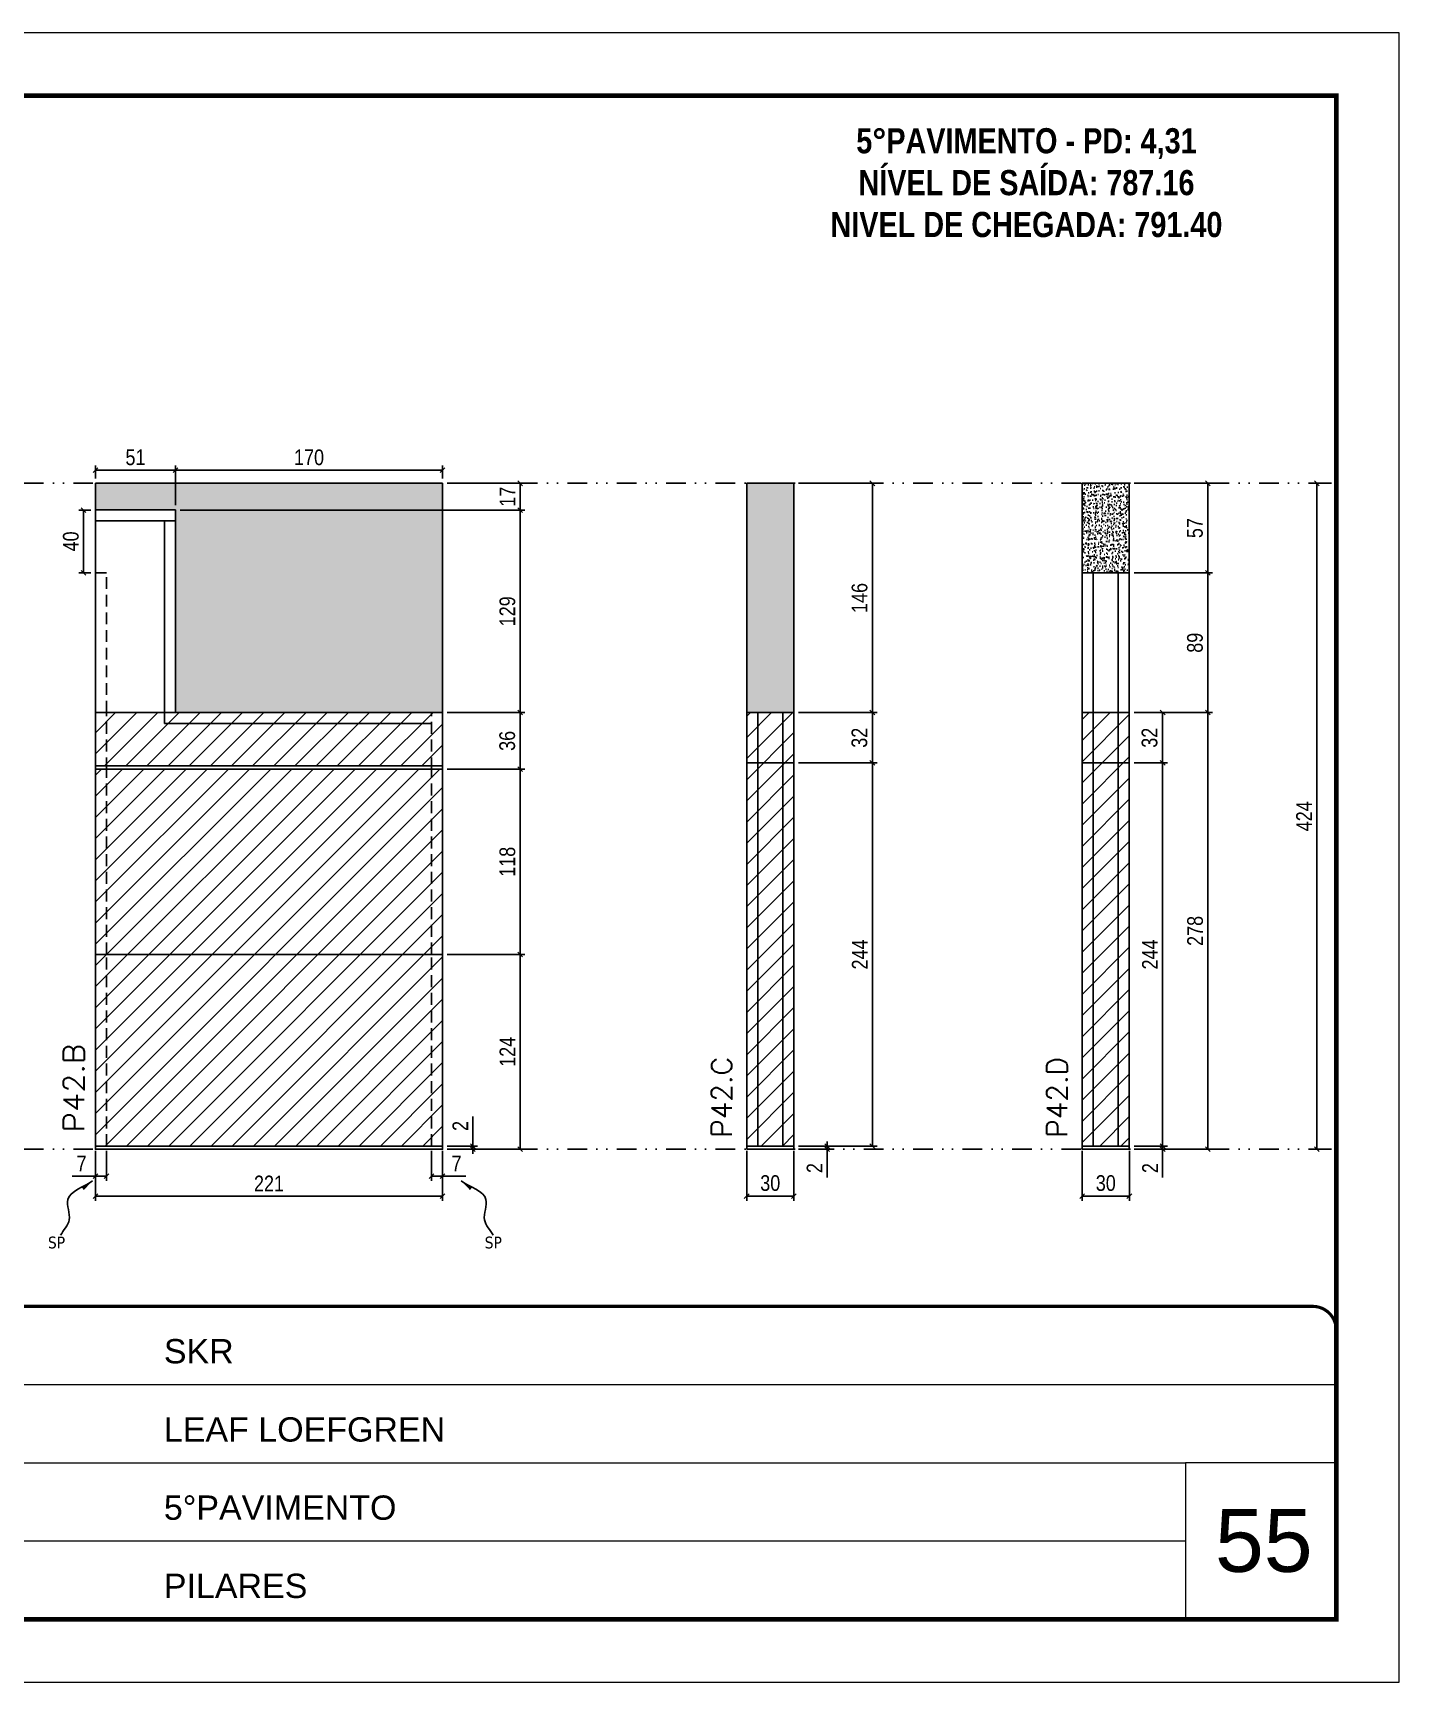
# Model space of a CAD drawing. Extents: x 14400 to 27878, y -21631 to 6985.
# Drawn here: x 18199 to 19068, y -8997 to -7947 of the extents above; entities that cross this region are included whole.
import ezdxf

# ---------------------------------------------------------------- set-up
doc = ezdxf.new("R2010")
doc.units = 0
for name, pattern in [('CONTINUO', [0]), ('DASHED', [0.75, 0.5, -0.25]), ('DIVIDE2', [0.625, 0.25, -0.125, 0, -0.125, 0, -0.125]), ('HIDDEN', [0.375, 0.25, -0.125])]:
    doc.linetypes.add(name, pattern=pattern)
for name, color, linetype, lineweight in [('CARIMBO', 255, 'Continuous', 9), ('Folhas', 255, 'Continuous', 9), ('Hachura', 251, 'Continuous', 9), ('SARRAFO DE PRESSAO', 251, 'DASHED', 9), ('Texto Seção', 7, 'Continuous', 15)]:
    doc.layers.add(name, color=color, linetype=linetype, lineweight=lineweight)
for name, color, linetype in [('COTA', 241, 'Continuous'), ('NOMENCLATURA', 7, 'Continuous'), ('Nível', 160, 'Continuous'), ('Painéis', 200, 'Continuous'), ('SARR_2.2x7', 40, 'Continuous'), ('Sarrafo de Pressão', 42, 'HIDDEN'), ('texto', 7, 'Continuous')]:
    doc.layers.add(name, color=color, linetype=linetype)
doc.styles.add('ARIAL', font='arial.ttf')
doc.styles.add('COTA TECNICA', font='techl___.ttf', dxfattribs={"height": 10})
doc.styles.add('COTA TECNICA-50', font='techl___.ttf', dxfattribs={"height": 10})
doc.styles.add('REGUA-120', font='ROMANS.shx', dxfattribs={"height": 15})
doc.styles.add('ROMANC', font='techb___.ttf', dxfattribs={"height": 2.5})
doc.styles.get("Standard").update_dxf_attribs({"font": 'arial.ttf'})
doc.dimstyles.new('COTA PAINEL-50', dxfattribs={"dimtxt": 10, "dimasz": 3, "dimexe": 3, "dimexo": 3, "dimgap": 3, "dimtad": 1, "dimdec": 1, "dimzin": 12, "dimdsep": 46, "dimtxsty": 'COTA TECNICA-50', "dimblk1": 'OBLIQUE', "dimblk2": 'OBLIQUE', "dimsah": 1, "dimcen": 0.9, "dimclrd": 4, "dimclre": 4, "dimclrt": 240, "dimadec": 1, "dimazin": 3, "dimtfac": 1, "dimtdec": 1, "dimtmove": 0, "dimatfit": 3, "dimfxl": 1, "dimtolj": 1, "dimtzin": 12, "dimarcsym": 0})
doc.dimstyles.new('PAINEL', dxfattribs={"dimtxt": 10, "dimasz": 3, "dimexe": 3, "dimexo": 3, "dimgap": 3, "dimtad": 1, "dimdec": 1, "dimzin": 12, "dimdsep": 46, "dimtxsty": 'COTA TECNICA', "dimblk1": 'OBLIQUE', "dimblk2": 'OBLIQUE', "dimsah": 1, "dimcen": 0.9, "dimclrd": 4, "dimclre": 4, "dimclrt": 240, "dimadec": 1, "dimazin": 3, "dimtfac": 1, "dimtdec": 1, "dimtmove": 0, "dimatfit": 3, "dimfxl": 1, "dimtolj": 1, "dimtzin": 12, "dimarcsym": 0})
doc.dimstyles.get("Standard").update_dxf_attribs({"dimtxt": 0.18, "dimasz": 0.18, "dimexe": 0.18, "dimexo": 0.0625, "dimgap": 0.09, "dimtad": 0, "dimtih": 1, "dimtoh": 1, "dimdec": 4, "dimzin": 0, "dimdsep": 46, "dimtxsty": 'Standard', "dimcen": 0.09, "dimadec": 0, "dimazin": 0, "dimtfac": 1, "dimtdec": 4, "dimtofl": 0, "dimtmove": 0, "dimatfit": 3, "dimfxl": 1, "dimtolj": 1, "dimtzin": 0, "dimarcsym": 0})

# ---------------------------------------------------------------- blocks, each defined once
blk = doc.blocks.new('9999999999')
at = {"color": 30, "linetype": 'CONTINUO'}
for p, q in [((98564.6, 34379.6), (99584, 34379.6)), ((98564.6, 34329.8), (99488, 34329.8)), ((99584, 34329.8), (99488, 34329.8)), ((99488, 34329.8), (99488, 34230.2)), ((98564.6, 34280), (99488, 34280))]:
    blk.add_line(p, q, dxfattribs=at)
at = {"color": 30, "linetype": 'CONTINUO', "const_width": 2}
blk.add_lwpolyline([(99584, 34230.2), (99584, 34414.4, 0.414214), (99569, 34429.4), (98229, 34429.4, 0.414214), (98214, 34414.4), (98214, 34245.2, 0.414214), (98229, 34230.2), (99584, 34230.2)], format="xyb", dxfattribs=at)
at = {"layer": 'Folhas'}
blk.add_lwpolyline([(98139, 34190.2), (99624, 34190.2), (99624, 35240.2), (98139, 35240.2)], close=True, dxfattribs=at)
at = {"layer": 'Folhas', "color": 30, "const_width": 3}
blk.add_lwpolyline([(98214, 34230.2), (99584, 34230.2), (99584, 35200.2), (98214, 35200.2)], close=True, dxfattribs=at)
at = {"color": 7, "linetype": 'Continuous', "ltscale": 5, "style": 'ARIAL'}
for s, height, p in [('SKR', 15.48, (98837.7, 34393.1)), ('LEAF LOEFGREN', 15.483, (98837.7, 34343.3)), ('5°PAVIMENTO', 15.483, (98837.7, 34293.5)), ('PILARES', 15.48, (98837.7, 34243.7))]:
    blk.add_text(s, height=height, dxfattribs=at).set_placement(p)
blk = doc.blocks.new('_Oblique')
at = {"color": 0, "linetype": 'ByBlock', "lineweight": -2}
blk.add_line((-0.5, -0.5), (0.5, 0.5), dxfattribs=at)
blk = doc.blocks.new('*D1879')
at = {"layer": 'COTA', "color": 4, "lineweight": -2, "transparency": 16777216}
for p, q in [((18653.2, -8658.5), (18653.2, -8690.4)), ((18683.2, -8658.5), (18683.2, -8690.4)), ((18653.2, -8687.4), (18683.2, -8687.4))]:
    blk.add_line(p, q, dxfattribs=at)
at = {"layer": 'Defpoints', "color": 0, "transparency": 16777216}
for p in [(18653.2, -8655.5), (18683.2, -8655.5), (18683.2, -8687.4)]:
    blk.add_point(p, dxfattribs=at)
at = {"layer": 'COTA', "color": 4, "lineweight": -2, "transparency": 16777216, "xscale": 3, "yscale": 3, "zscale": 3, "rotation": 180}
blk.add_blockref('_Oblique', (18653.2, -8687.4), dxfattribs=at)
at = {"layer": 'COTA', "color": 4, "lineweight": -2, "transparency": 16777216, "xscale": 3, "yscale": 3, "zscale": 3}
blk.add_blockref('_Oblique', (18683.2, -8687.4), dxfattribs=at)
at = {"layer": 'COTA', "color": 240, "transparency": 16777216, "insert": (18668.2, -8679.1), "char_height": 10, "attachment_point": 5, "style": 'COTA TECNICA'}
blk.add_mtext('\\A1;30', dxfattribs=at)
blk = doc.blocks.new('*D1880')
at = {"layer": 'COTA', "color": 4, "lineweight": -2, "transparency": 16777216}
for p, q in [((18686.2, -8655.5), (18707.4, -8655.5)), ((18686.2, -8657.5), (18707.4, -8657.5)), ((18704.4, -8655.5), (18704.4, -8652.5)), ((18704.4, -8655.5), (18704.4, -8657.5)), ((18704.4, -8657.5), (18704.4, -8675.6))]:
    blk.add_line(p, q, dxfattribs=at)
at = {"layer": 'Defpoints', "color": 0, "transparency": 16777216}
for p in [(18683.2, -8655.5), (18683.2, -8657.5), (18704.4, -8655.5)]:
    blk.add_point(p, dxfattribs=at)
at = {"layer": 'COTA', "color": 4, "lineweight": -2, "transparency": 16777216, "xscale": 3, "yscale": 3, "zscale": 3}
for p, rotation in [((18704.4, -8655.5), 270), ((18704.4, -8657.5), 90)]:
    blk.add_blockref('_Oblique', p, dxfattribs=dict(at, rotation=rotation))
at = {"layer": 'COTA', "color": 240, "transparency": 16777216, "insert": (18696.4, -8669.5), "char_height": 10, "attachment_point": 5, "rotation": 90, "style": 'COTA TECNICA-50'}
blk.add_mtext('\\A1;2', dxfattribs=at)
blk = doc.blocks.new('*D1881')
at = {"layer": 'COTA', "color": 4, "lineweight": -2, "transparency": 16777216}
for p, q in [((18686.2, -8233.5), (18736.2, -8233.5)), ((18733.2, -8379.5), (18733.2, -8233.5)), ((18686.2, -8379.5), (18736.2, -8379.5))]:
    blk.add_line(p, q, dxfattribs=at)
at = {"layer": 'Defpoints', "color": 0, "transparency": 16777216}
for p in [(18683.2, -8233.5), (18733.2, -8233.5), (18683.2, -8379.5)]:
    blk.add_point(p, dxfattribs=at)
at = {"layer": 'COTA', "color": 4, "lineweight": -2, "transparency": 16777216, "xscale": 3, "yscale": 3, "zscale": 3}
for p, rotation in [((18733.2, -8233.5), 90), ((18733.2, -8379.5), 270)]:
    blk.add_blockref('_Oblique', p, dxfattribs=dict(at, rotation=rotation))
at = {"layer": 'COTA', "color": 240, "transparency": 16777216, "insert": (18725.1, -8306.5), "char_height": 10, "attachment_point": 5, "rotation": 90, "style": 'COTA TECNICA'}
blk.add_mtext('\\A1;146', dxfattribs=at)
blk = doc.blocks.new('*D1889')
at = {"layer": 'COTA', "color": 4, "lineweight": -2, "transparency": 16777216}
for p, q in [((18686.2, -8411.5), (18736.2, -8411.5)), ((18733.2, -8655.5), (18733.2, -8411.5)), ((18686.2, -8655.5), (18736.2, -8655.5))]:
    blk.add_line(p, q, dxfattribs=at)
at = {"layer": 'Defpoints', "color": 0, "transparency": 16777216}
for p in [(18683.2, -8411.5), (18733.2, -8411.5), (18683.2, -8655.5)]:
    blk.add_point(p, dxfattribs=at)
at = {"layer": 'COTA', "color": 4, "lineweight": -2, "transparency": 16777216, "xscale": 3, "yscale": 3, "zscale": 3}
for p, rotation in [((18733.2, -8411.5), 90), ((18733.2, -8655.5), 270)]:
    blk.add_blockref('_Oblique', p, dxfattribs=dict(at, rotation=rotation))
at = {"layer": 'COTA', "color": 240, "transparency": 16777216, "insert": (18725.2, -8533.5), "char_height": 10, "attachment_point": 5, "rotation": 90, "style": 'COTA TECNICA'}
blk.add_mtext('\\A1;244', dxfattribs=at)
blk = doc.blocks.new('*D1886')
at = {"layer": 'COTA', "color": 4, "lineweight": -2, "transparency": 16777216}
for p, q in [((18686.2, -8379.5), (18736.2, -8379.5)), ((18733.2, -8411.5), (18733.2, -8379.5)), ((18686.2, -8411.5), (18736.2, -8411.5))]:
    blk.add_line(p, q, dxfattribs=at)
at = {"layer": 'Defpoints', "color": 0, "transparency": 16777216}
for p in [(18683.2, -8379.5), (18733.2, -8379.5), (18683.2, -8411.5)]:
    blk.add_point(p, dxfattribs=at)
at = {"layer": 'COTA', "color": 4, "lineweight": -2, "transparency": 16777216, "xscale": 3, "yscale": 3, "zscale": 3}
for p, rotation in [((18733.2, -8379.5), 90), ((18733.2, -8411.5), 270)]:
    blk.add_blockref('_Oblique', p, dxfattribs=dict(at, rotation=rotation))
at = {"layer": 'COTA', "color": 240, "transparency": 16777216, "insert": (18725, -8395.5), "char_height": 10, "attachment_point": 5, "rotation": 90, "style": 'COTA TECNICA'}
blk.add_mtext('\\A1;32', dxfattribs=at)
blk = doc.blocks.new('*D1882')
at = {"layer": 'COTA', "color": 4, "lineweight": -2, "transparency": 16777216}
for p, q in [((18866.8, -8658.5), (18866.8, -8690.4)), ((18896.8, -8658.5), (18896.8, -8690.4)), ((18866.8, -8687.4), (18896.8, -8687.4))]:
    blk.add_line(p, q, dxfattribs=at)
at = {"layer": 'Defpoints', "color": 0, "transparency": 16777216}
for p in [(18866.8, -8655.5), (18896.8, -8655.5), (18896.8, -8687.4)]:
    blk.add_point(p, dxfattribs=at)
at = {"layer": 'COTA', "color": 4, "lineweight": -2, "transparency": 16777216, "xscale": 3, "yscale": 3, "zscale": 3, "rotation": 180}
blk.add_blockref('_Oblique', (18866.8, -8687.4), dxfattribs=at)
at = {"layer": 'COTA', "color": 4, "lineweight": -2, "transparency": 16777216, "xscale": 3, "yscale": 3, "zscale": 3}
blk.add_blockref('_Oblique', (18896.8, -8687.4), dxfattribs=at)
at = {"layer": 'COTA', "color": 240, "transparency": 16777216, "insert": (18881.8, -8679.1), "char_height": 10, "attachment_point": 5, "style": 'COTA TECNICA'}
blk.add_mtext('\\A1;30', dxfattribs=at)
blk = doc.blocks.new('*D1883')
at = {"layer": 'COTA', "color": 4, "lineweight": -2, "transparency": 16777216}
for p, q in [((18899.8, -8655.5), (18921, -8655.5)), ((18899.8, -8657.5), (18921, -8657.5)), ((18918, -8655.5), (18918, -8652.5)), ((18918, -8655.5), (18918, -8657.5)), ((18918, -8657.5), (18918, -8675.6))]:
    blk.add_line(p, q, dxfattribs=at)
at = {"layer": 'Defpoints', "color": 0, "transparency": 16777216}
for p in [(18896.8, -8655.5), (18896.8, -8657.5), (18918, -8655.5)]:
    blk.add_point(p, dxfattribs=at)
at = {"layer": 'COTA', "color": 4, "lineweight": -2, "transparency": 16777216, "xscale": 3, "yscale": 3, "zscale": 3}
for p, rotation in [((18918, -8655.5), 270), ((18918, -8657.5), 90)]:
    blk.add_blockref('_Oblique', p, dxfattribs=dict(at, rotation=rotation))
at = {"layer": 'COTA', "color": 240, "transparency": 16777216, "insert": (18910, -8669.5), "char_height": 10, "attachment_point": 5, "rotation": 90, "style": 'COTA TECNICA-50'}
blk.add_mtext('\\A1;2', dxfattribs=at)
blk = doc.blocks.new('*D1884')
at = {"layer": 'COTA', "color": 4, "lineweight": -2, "transparency": 16777216}
for p, q in [((18899.8, -8379.5), (18949.8, -8379.5)), ((18946.8, -8657.5), (18946.8, -8379.5)), ((18899.8, -8657.5), (18949.8, -8657.5))]:
    blk.add_line(p, q, dxfattribs=at)
at = {"layer": 'Defpoints', "color": 0, "transparency": 16777216}
for p in [(18896.8, -8379.5), (18946.8, -8379.5), (18896.8, -8657.5)]:
    blk.add_point(p, dxfattribs=at)
at = {"layer": 'COTA', "color": 4, "lineweight": -2, "transparency": 16777216, "xscale": 3, "yscale": 3, "zscale": 3}
for p, rotation in [((18946.8, -8379.5), 90), ((18946.8, -8657.5), 270)]:
    blk.add_blockref('_Oblique', p, dxfattribs=dict(at, rotation=rotation))
at = {"layer": 'COTA', "color": 240, "transparency": 16777216, "insert": (18938.7, -8518.5), "char_height": 10, "attachment_point": 5, "rotation": 90, "style": 'COTA TECNICA-50'}
blk.add_mtext('\\A1;278', dxfattribs=at)
blk = doc.blocks.new('*D1885')
at = {"layer": 'COTA', "color": 4, "lineweight": -2, "transparency": 16777216}
for p, q in [((18899.8, -8233.5), (18949.8, -8233.5)), ((18946.8, -8290.5), (18946.8, -8233.5)), ((18899.8, -8290.5), (18949.8, -8290.5))]:
    blk.add_line(p, q, dxfattribs=at)
at = {"layer": 'Defpoints', "color": 0, "transparency": 16777216}
for p in [(18896.8, -8233.5), (18946.8, -8233.5), (18896.8, -8290.5)]:
    blk.add_point(p, dxfattribs=at)
at = {"layer": 'COTA', "color": 4, "lineweight": -2, "transparency": 16777216, "xscale": 3, "yscale": 3, "zscale": 3}
for p, rotation in [((18946.8, -8233.5), 90), ((18946.8, -8290.5), 270)]:
    blk.add_blockref('_Oblique', p, dxfattribs=dict(at, rotation=rotation))
at = {"layer": 'COTA', "color": 240, "transparency": 16777216, "insert": (18938.6, -8262), "char_height": 10, "attachment_point": 5, "rotation": 90, "style": 'COTA TECNICA'}
blk.add_mtext('\\A1;57', dxfattribs=at)
blk = doc.blocks.new('*D1887')
at = {"layer": 'COTA', "color": 4, "lineweight": -2, "transparency": 16777216}
for p, q in [((18899.8, -8411.5), (18921, -8411.5)), ((18918, -8655.5), (18918, -8411.5)), ((18899.8, -8655.5), (18921, -8655.5))]:
    blk.add_line(p, q, dxfattribs=at)
at = {"layer": 'Defpoints', "color": 0, "transparency": 16777216}
for p in [(18896.8, -8411.5), (18918, -8411.5), (18896.8, -8655.5)]:
    blk.add_point(p, dxfattribs=at)
at = {"layer": 'COTA', "color": 4, "lineweight": -2, "transparency": 16777216, "xscale": 3, "yscale": 3, "zscale": 3}
for p, rotation in [((18918, -8411.5), 90), ((18918, -8655.5), 270)]:
    blk.add_blockref('_Oblique', p, dxfattribs=dict(at, rotation=rotation))
at = {"layer": 'COTA', "color": 240, "transparency": 16777216, "insert": (18909.9, -8533.5), "char_height": 10, "attachment_point": 5, "rotation": 90, "style": 'COTA TECNICA'}
blk.add_mtext('\\A1;244', dxfattribs=at)
blk = doc.blocks.new('*D1888')
at = {"layer": 'COTA', "color": 4, "lineweight": -2, "transparency": 16777216}
for p, q in [((18899.8, -8379.5), (18921, -8379.5)), ((18918, -8411.5), (18918, -8379.5)), ((18899.8, -8411.5), (18921, -8411.5))]:
    blk.add_line(p, q, dxfattribs=at)
at = {"layer": 'Defpoints', "color": 0, "transparency": 16777216}
for p in [(18896.8, -8379.5), (18918, -8379.5), (18896.8, -8411.5)]:
    blk.add_point(p, dxfattribs=at)
at = {"layer": 'COTA', "color": 4, "lineweight": -2, "transparency": 16777216, "xscale": 3, "yscale": 3, "zscale": 3}
for p, rotation in [((18918, -8379.5), 90), ((18918, -8411.5), 270)]:
    blk.add_blockref('_Oblique', p, dxfattribs=dict(at, rotation=rotation))
at = {"layer": 'COTA', "color": 240, "transparency": 16777216, "insert": (18909.7, -8395.5), "char_height": 10, "attachment_point": 5, "rotation": 90, "style": 'COTA TECNICA'}
blk.add_mtext('\\A1;32', dxfattribs=at)
blk = doc.blocks.new('*D4209')
at = {"layer": 'COTA', "color": 4, "lineweight": -2, "transparency": 16777216}
for p, q in [((19025.5, -8233.5), (19013.1, -8233.5)), ((19016.1, -8657.5), (19016.1, -8233.5)), ((19025.5, -8657.5), (19013.1, -8657.5))]:
    blk.add_line(p, q, dxfattribs=at)
at = {"layer": 'Defpoints', "color": 0, "transparency": 16777216}
for p in [(19016.1, -8233.5), (19028.5, -8233.5), (19028.5, -8657.5)]:
    blk.add_point(p, dxfattribs=at)
at = {"layer": 'COTA', "color": 4, "lineweight": -2, "transparency": 16777216, "xscale": 3, "yscale": 3, "zscale": 3}
for p, rotation in [((19016.1, -8233.5), 90), ((19016.1, -8657.5), 270)]:
    blk.add_blockref('_Oblique', p, dxfattribs=dict(at, rotation=rotation))
at = {"layer": 'COTA', "color": 240, "transparency": 16777216, "insert": (19008, -8445.5), "char_height": 10, "attachment_point": 5, "rotation": 90, "style": 'COTA TECNICA'}
blk.add_mtext('\\A1;424', dxfattribs=at)
blk = doc.blocks.new('*D4217')
at = {"layer": 'COTA', "color": 4, "lineweight": -2, "transparency": 16777216}
for p, q in [((18238.6, -8658.5), (18238.6, -8690.4)), ((18459.6, -8658.5), (18459.6, -8690.4)), ((18459.6, -8687.4), (18238.6, -8687.4))]:
    blk.add_line(p, q, dxfattribs=at)
at = {"layer": 'Defpoints', "color": 0, "transparency": 16777216}
for p in [(18238.6, -8655.5), (18459.6, -8655.5), (18238.6, -8687.4)]:
    blk.add_point(p, dxfattribs=at)
at = {"layer": 'COTA', "color": 4, "lineweight": -2, "transparency": 16777216, "xscale": 3, "yscale": 3, "zscale": 3, "rotation": 180}
blk.add_blockref('_Oblique', (18238.6, -8687.4), dxfattribs=at)
at = {"layer": 'COTA', "color": 4, "lineweight": -2, "transparency": 16777216, "xscale": 3, "yscale": 3, "zscale": 3}
blk.add_blockref('_Oblique', (18459.6, -8687.4), dxfattribs=at)
at = {"layer": 'COTA', "color": 240, "transparency": 16777216, "insert": (18349.1, -8679.3), "char_height": 10, "attachment_point": 5, "style": 'COTA TECNICA'}
blk.add_mtext('\\A1;221', dxfattribs=at)
blk = doc.blocks.new('*D4218')
at = {"layer": 'COTA', "color": 4, "lineweight": -2, "transparency": 16777216}
for p, q in [((18452.6, -8658.5), (18452.6, -8677.7)), ((18459.6, -8660.5), (18459.6, -8677.7)), ((18452.6, -8674.7), (18459.6, -8674.7)), ((18459.6, -8674.7), (18474.4, -8674.7))]:
    blk.add_line(p, q, dxfattribs=at)
at = {"layer": 'Defpoints', "color": 0, "transparency": 16777216}
for p in [(18452.6, -8655.5), (18459.6, -8657.5), (18459.6, -8674.7)]:
    blk.add_point(p, dxfattribs=at)
at = {"layer": 'COTA', "color": 4, "lineweight": -2, "transparency": 16777216, "xscale": 3, "yscale": 3, "zscale": 3, "rotation": 180}
blk.add_blockref('_Oblique', (18452.6, -8674.7), dxfattribs=at)
at = {"layer": 'COTA', "color": 4, "lineweight": -2, "transparency": 16777216, "xscale": 3, "yscale": 3, "zscale": 3}
blk.add_blockref('_Oblique', (18459.6, -8674.7), dxfattribs=at)
at = {"layer": 'COTA', "color": 240, "transparency": 16777216, "insert": (18468.5, -8666.6), "char_height": 10, "attachment_point": 5, "style": 'COTA TECNICA-50'}
blk.add_mtext('\\A1;7', dxfattribs=at)
blk = doc.blocks.new('*D4219')
at = {"layer": 'COTA', "color": 4, "lineweight": -2, "transparency": 16777216}
for p, q in [((18238.6, -8660.5), (18238.6, -8677.7)), ((18245.6, -8658.5), (18245.6, -8677.7)), ((18238.6, -8674.7), (18223.9, -8674.7)), ((18245.6, -8674.7), (18238.6, -8674.7))]:
    blk.add_line(p, q, dxfattribs=at)
at = {"layer": 'Defpoints', "color": 0, "transparency": 16777216}
for p in [(18238.6, -8657.5), (18245.6, -8655.5), (18238.6, -8674.7)]:
    blk.add_point(p, dxfattribs=at)
at = {"layer": 'COTA', "color": 4, "lineweight": -2, "transparency": 16777216, "xscale": 3, "yscale": 3, "zscale": 3, "rotation": 180}
blk.add_blockref('_Oblique', (18238.6, -8674.7), dxfattribs=at)
at = {"layer": 'COTA', "color": 4, "lineweight": -2, "transparency": 16777216, "xscale": 3, "yscale": 3, "zscale": 3}
blk.add_blockref('_Oblique', (18245.6, -8674.7), dxfattribs=at)
at = {"layer": 'COTA', "color": 240, "transparency": 16777216, "insert": (18229.8, -8666.6), "char_height": 10, "attachment_point": 5, "style": 'COTA TECNICA-50'}
blk.add_mtext('\\A1;7', dxfattribs=at)
blk = doc.blocks.new('*D4220')
at = {"layer": 'COTA', "color": 4, "lineweight": -2, "transparency": 16777216}
for p, q in [((18478.9, -8655.5), (18478.9, -8636.7)), ((18462.6, -8655.5), (18481.9, -8655.5)), ((18462.6, -8657.5), (18481.9, -8657.5)), ((18478.9, -8657.5), (18478.9, -8655.5)), ((18478.9, -8657.5), (18478.9, -8660.5))]:
    blk.add_line(p, q, dxfattribs=at)
at = {"layer": 'Defpoints', "color": 0, "transparency": 16777216}
for p in [(18459.6, -8655.5), (18459.6, -8657.5), (18478.9, -8657.5)]:
    blk.add_point(p, dxfattribs=at)
at = {"layer": 'COTA', "color": 4, "lineweight": -2, "transparency": 16777216, "xscale": 3, "yscale": 3, "zscale": 3}
for p, rotation in [((18478.9, -8655.5), 270), ((18478.9, -8657.5), 90)]:
    blk.add_blockref('_Oblique', p, dxfattribs=dict(at, rotation=rotation))
at = {"layer": 'COTA', "color": 240, "transparency": 16777216, "insert": (18470.9, -8642.7), "char_height": 10, "attachment_point": 5, "rotation": 90, "style": 'COTA TECNICA-50'}
blk.add_mtext('\\A1;2', dxfattribs=at)
blk = doc.blocks.new('*D4221')
at = {"layer": 'COTA', "color": 4, "linetype": 'ByBlock', "lineweight": -2, "transparency": 16777216}
for p, q in [((18462.6, -8533.5), (18512, -8533.5)), ((18509, -8657.5), (18509, -8533.5)), ((18462.6, -8657.5), (18512, -8657.5))]:
    blk.add_line(p, q, dxfattribs=at)
at = {"layer": 'Defpoints', "color": 0, "linetype": 'ByBlock', "transparency": 16777216}
for p in [(18459.6, -8533.5), (18509, -8533.5), (18459.6, -8657.5)]:
    blk.add_point(p, dxfattribs=at)
at = {"layer": 'COTA', "color": 4, "linetype": 'ByBlock', "lineweight": -2, "transparency": 16777216, "xscale": 3, "yscale": 3, "zscale": 3}
for p, rotation in [((18509, -8533.5), 90), ((18509, -8657.5), 270)]:
    blk.add_blockref('_Oblique', p, dxfattribs=dict(at, rotation=rotation))
at = {"layer": 'COTA', "color": 240, "linetype": 'ByBlock', "transparency": 16777216, "insert": (18500.9, -8595.5), "char_height": 10, "attachment_point": 5, "rotation": 90, "style": 'COTA TECNICA'}
blk.add_mtext('\\A1;124', dxfattribs=at)
blk = doc.blocks.new('*D4222')
at = {"layer": 'COTA', "color": 4, "lineweight": -2, "transparency": 16777216}
for p, q in [((18462.6, -8415.5), (18512, -8415.5)), ((18509, -8533.5), (18509, -8415.5)), ((18462.6, -8533.5), (18512, -8533.5))]:
    blk.add_line(p, q, dxfattribs=at)
at = {"layer": 'Defpoints', "color": 0, "transparency": 16777216}
for p in [(18459.6, -8415.5), (18509, -8415.5), (18459.6, -8533.5)]:
    blk.add_point(p, dxfattribs=at)
at = {"layer": 'COTA', "color": 4, "lineweight": -2, "transparency": 16777216, "xscale": 3, "yscale": 3, "zscale": 3}
for p, rotation in [((18509, -8415.5), 90), ((18509, -8533.5), 270)]:
    blk.add_blockref('_Oblique', p, dxfattribs=dict(at, rotation=rotation))
at = {"layer": 'COTA', "color": 240, "transparency": 16777216, "insert": (18500.9, -8474.5), "char_height": 10, "attachment_point": 5, "rotation": 90, "style": 'COTA TECNICA'}
blk.add_mtext('\\A1;118', dxfattribs=at)
blk = doc.blocks.new('*D4223')
at = {"layer": 'COTA', "color": 4, "lineweight": -2, "transparency": 16777216}
for p, q in [((18462.6, -8379.5), (18512, -8379.5)), ((18509, -8415.5), (18509, -8379.5)), ((18462.6, -8415.5), (18512, -8415.5))]:
    blk.add_line(p, q, dxfattribs=at)
at = {"layer": 'Defpoints', "color": 0, "transparency": 16777216}
for p in [(18459.6, -8379.5), (18509, -8379.5), (18459.6, -8415.5)]:
    blk.add_point(p, dxfattribs=at)
at = {"layer": 'COTA', "color": 4, "lineweight": -2, "transparency": 16777216, "xscale": 3, "yscale": 3, "zscale": 3}
for p, rotation in [((18509, -8379.5), 90), ((18509, -8415.5), 270)]:
    blk.add_blockref('_Oblique', p, dxfattribs=dict(at, rotation=rotation))
at = {"layer": 'COTA', "color": 240, "transparency": 16777216, "insert": (18500.8, -8397.5), "char_height": 10, "attachment_point": 5, "rotation": 90, "style": 'COTA TECNICA'}
blk.add_mtext('\\A1;36', dxfattribs=at)
blk = doc.blocks.new('*D4224')
at = {"layer": 'COTA', "color": 4, "lineweight": -2, "transparency": 16777216}
for p, q in [((18292.6, -8250.5), (18512, -8250.5)), ((18509, -8379.5), (18509, -8250.5)), ((18462.6, -8379.5), (18512, -8379.5))]:
    blk.add_line(p, q, dxfattribs=at)
at = {"layer": 'Defpoints', "color": 0, "transparency": 16777216}
for p in [(18289.6, -8250.5), (18509, -8250.5), (18459.6, -8379.5)]:
    blk.add_point(p, dxfattribs=at)
at = {"layer": 'COTA', "color": 4, "lineweight": -2, "transparency": 16777216, "xscale": 3, "yscale": 3, "zscale": 3}
for p, rotation in [((18509, -8250.5), 90), ((18509, -8379.5), 270)]:
    blk.add_blockref('_Oblique', p, dxfattribs=dict(at, rotation=rotation))
at = {"layer": 'COTA', "color": 240, "transparency": 16777216, "insert": (18500.9, -8315), "char_height": 10, "attachment_point": 5, "rotation": 90, "style": 'COTA TECNICA'}
blk.add_mtext('\\A1;129', dxfattribs=at)
blk = doc.blocks.new('*D4225')
at = {"layer": 'COTA', "color": 4, "lineweight": -2, "transparency": 16777216}
for p, q in [((18289.6, -8247.5), (18289.6, -8222.1)), ((18289.6, -8225.1), (18459.6, -8225.1)), ((18459.6, -8230.5), (18459.6, -8222.1))]:
    blk.add_line(p, q, dxfattribs=at)
at = {"layer": 'Defpoints', "color": 0, "transparency": 16777216}
for p in [(18459.6, -8225.1), (18459.6, -8233.5), (18289.6, -8250.5)]:
    blk.add_point(p, dxfattribs=at)
at = {"layer": 'COTA', "color": 4, "lineweight": -2, "transparency": 16777216, "xscale": 3, "yscale": 3, "zscale": 3, "rotation": 180}
blk.add_blockref('_Oblique', (18289.6, -8225.1), dxfattribs=at)
at = {"layer": 'COTA', "color": 4, "lineweight": -2, "transparency": 16777216, "xscale": 3, "yscale": 3, "zscale": 3}
blk.add_blockref('_Oblique', (18459.6, -8225.1), dxfattribs=at)
at = {"layer": 'COTA', "color": 240, "transparency": 16777216, "insert": (18374.6, -8217), "char_height": 10, "attachment_point": 5, "style": 'COTA TECNICA'}
blk.add_mtext('\\A1;170', dxfattribs=at)
blk = doc.blocks.new('*D4226')
at = {"layer": 'COTA', "color": 4, "lineweight": -2, "transparency": 16777216}
for p, q in [((18238.6, -8230.5), (18238.6, -8222.1)), ((18238.6, -8225.1), (18289.6, -8225.1)), ((18289.6, -8247.5), (18289.6, -8222.1))]:
    blk.add_line(p, q, dxfattribs=at)
at = {"layer": 'Defpoints', "color": 0, "transparency": 16777216}
for p in [(18289.6, -8225.1), (18238.6, -8233.5), (18289.6, -8250.5)]:
    blk.add_point(p, dxfattribs=at)
at = {"layer": 'COTA', "color": 4, "lineweight": -2, "transparency": 16777216, "xscale": 3, "yscale": 3, "zscale": 3, "rotation": 180}
blk.add_blockref('_Oblique', (18238.6, -8225.1), dxfattribs=at)
at = {"layer": 'COTA', "color": 4, "lineweight": -2, "transparency": 16777216, "xscale": 3, "yscale": 3, "zscale": 3}
blk.add_blockref('_Oblique', (18289.6, -8225.1), dxfattribs=at)
at = {"layer": 'COTA', "color": 240, "transparency": 16777216, "insert": (18264.1, -8217), "char_height": 10, "attachment_point": 5, "style": 'COTA TECNICA'}
blk.add_mtext('\\A1;51', dxfattribs=at)
blk = doc.blocks.new('*D4227')
at = {"layer": 'COTA', "color": 4, "lineweight": -2, "transparency": 16777216}
for p, q in [((18462.6, -8233.5), (18512, -8233.5)), ((18509, -8250.5), (18509, -8233.5)), ((18292.6, -8250.5), (18512, -8250.5))]:
    blk.add_line(p, q, dxfattribs=at)
at = {"layer": 'Defpoints', "color": 0, "transparency": 16777216}
for p in [(18459.6, -8233.5), (18509, -8233.5), (18289.6, -8250.5)]:
    blk.add_point(p, dxfattribs=at)
at = {"layer": 'COTA', "color": 4, "lineweight": -2, "transparency": 16777216, "xscale": 3, "yscale": 3, "zscale": 3}
for p, rotation in [((18509, -8233.5), 90), ((18509, -8250.5), 270)]:
    blk.add_blockref('_Oblique', p, dxfattribs=dict(at, rotation=rotation))
at = {"layer": 'COTA', "color": 240, "transparency": 16777216, "insert": (18500.9, -8242), "char_height": 10, "attachment_point": 5, "rotation": 90, "style": 'COTA TECNICA'}
blk.add_mtext('\\A1;17', dxfattribs=at)
blk = doc.blocks.new('*D4228')
at = {"layer": 'COTA', "color": 4, "lineweight": -2, "transparency": 16777216}
for p, q in [((18899.8, -8290.5), (18949.8, -8290.5)), ((18946.8, -8290.5), (18946.8, -8379.5)), ((18899.8, -8379.5), (18949.8, -8379.5))]:
    blk.add_line(p, q, dxfattribs=at)
at = {"layer": 'Defpoints', "color": 0, "transparency": 16777216}
for p in [(18896.8, -8290.5), (18896.8, -8379.5), (18946.8, -8379.5)]:
    blk.add_point(p, dxfattribs=at)
at = {"layer": 'COTA', "color": 4, "lineweight": -2, "transparency": 16777216, "xscale": 3, "yscale": 3, "zscale": 3}
for p, rotation in [((18946.8, -8290.5), 90), ((18946.8, -8379.5), 270)]:
    blk.add_blockref('_Oblique', p, dxfattribs=dict(at, rotation=rotation))
at = {"layer": 'COTA', "color": 240, "transparency": 16777216, "insert": (18938.6, -8335), "char_height": 10, "attachment_point": 5, "rotation": 90, "style": 'COTA TECNICA'}
blk.add_mtext('\\A1;89', dxfattribs=at)
blk = doc.blocks.new('*D4229')
at = {"layer": 'COTA', "color": 4, "lineweight": -2, "transparency": 16777216}
for p, q in [((18235.6, -8250.5), (18228.1, -8250.5)), ((18231.1, -8290.5), (18231.1, -8250.5)), ((18235.6, -8290.5), (18228.1, -8290.5))]:
    blk.add_line(p, q, dxfattribs=at)
at = {"layer": 'Defpoints', "color": 0, "transparency": 16777216}
for p in [(18231.1, -8250.5), (18238.6, -8250.5), (18238.6, -8290.5)]:
    blk.add_point(p, dxfattribs=at)
at = {"layer": 'COTA', "color": 4, "lineweight": -2, "transparency": 16777216, "xscale": 3, "yscale": 3, "zscale": 3}
for p, rotation in [((18231.1, -8250.5), 90), ((18231.1, -8290.5), 270)]:
    blk.add_blockref('_Oblique', p, dxfattribs=dict(at, rotation=rotation))
at = {"layer": 'COTA', "color": 240, "transparency": 16777216, "insert": (18223, -8270.5), "char_height": 10, "attachment_point": 5, "rotation": 90, "style": 'COTA TECNICA'}
blk.add_mtext('\\A1;40', dxfattribs=at)

msp = doc.modelspace()

# ---------------------------------------------------------------- hatches: boundary and pattern name
at = {"layer": 'COTA'}
h = msp.add_hatch(dxfattribs=at)
h.set_pattern_fill('AR-CONC', color=256, scale=0.03)
h.set_pattern_definition([(50, (1579.6113, -3445.7253), (5.4655401, -0.4781726), [0.5715, -6.2865]), (355, (1579.6113, -3445.7253), (-1.0573026, 5.7317054), [0.4572, -5.0292175]), (100.451445, (1580.067, -3445.765), (4.4082374, 5.2535326), [0.4857003, -5.3427073]), (46.1842, (1579.611, -3444.201), (8.1323712, -1.2612698), [0.85725, -9.42975]), (96.63556, (1580.289, -3444.3064), (7.122124, 7.4227837), [0.7285507, -8.0140682]), (351.18415, (1579.611, -3444.201), (7.122124, 7.4227837), [0.685799, -7.543792]), (21, (1580.3733, -3444.5823), (4.5484317, -3.067956), [0.5715, -6.2865]), (326, (1580.3733, -3444.5823), (1.8540609, 5.525639), [0.4572, -5.0292]), (71.451445, (1580.7523, -3444.838), (6.4024926, 2.457683), [0.4857003, -5.3426981]), (37.5, (1579.6113, -3445.7253), (0.0926581, 2.53665117), [0, -4.96824, 0, -5.1054, 0, -5.04825]), (7.5, (1579.6113, -3445.7253), (2.00458988, 3.00541724), [0, -2.91084, 0, -4.85394, 0, -1.92405]), (327.5, (1577.912, -3445.7253), (4.06771786, -0.17186232), [0, -1.905, 0, -5.9436, 0, -7.8867]), (317.5, (1577.15, -3445.7253), (4.44387544, 0.7627947), [0, -2.4765, 0, -3.94716, 0, -5.6007])])
h.paths.add_polyline_path([(18238.63, -8233.47), (18238.63, -8250.47), (18289.63, -8250.47), (18289.63, -8379.47), (18459.63, -8379.47), (18459.63, -8233.47)])
h = msp.add_hatch(dxfattribs=at)
h.set_pattern_fill('AR-CONC', color=256, scale=0.03)
h.set_pattern_definition([(50, (-1580, -3203.7253), (5.4655401, -0.4781726), [0.5715, -6.2865]), (355, (-1580, -3203.7253), (-1.0573026, 5.7317054), [0.4572, -5.0292175]), (100.451445, (-1579.5445, -3203.765), (4.4082374, 5.2535326), [0.4857003, -5.3427073]), (46.1842, (-1580, -3202.201), (8.1323712, -1.2612698), [0.85725, -9.42975]), (96.635558, (-1579.322, -3202.3064), (7.122124, 7.4227837), [0.7285507, -8.0140682]), (351.18415, (-1580, -3202.201), (7.122124, 7.4227837), [0.685799, -7.543792]), (21, (-1579.238, -3202.5823), (4.5484317, -3.0679559), [0.5715, -6.2865]), (326, (-1579.238, -3202.5823), (1.8540609, 5.525639), [0.4572, -5.0292]), (71.451445, (-1578.859, -3202.838), (6.4024926, 2.457683), [0.4857003, -5.3426981]), (37.5, (-1580, -3203.7253), (0.0926581, 2.53665117), [0, -4.96824, 0, -5.1054, 0, -5.04825]), (7.5, (-1580, -3203.7253), (2.00458988, 3.00541724), [0, -2.91084, 0, -4.85394, 0, -1.92405]), (327.5, (-1581.6993, -3203.7253), (4.06771786, -0.17186232), [0, -1.905, 0, -5.9436, 0, -7.8867]), (317.5, (-1582.4613, -3203.7253), (4.44387544, 0.76279473), [0, -2.4765, 0, -3.94716, 0, -5.6007])])
h.paths.add_polyline_path([(18683.25, -8233.47), (18653.25, -8233.47), (18653.25, -8379.47), (18683.25, -8379.47)])
h = msp.add_hatch(dxfattribs=at)
h.set_pattern_fill('AR-CONC', color=256, scale=0.03)
h.set_pattern_definition([(50, (-1366.4846, -3114.7253), (5.4655401, -0.4781726), [0.5715, -6.2865]), (355, (-1366.4846, -3114.7253), (-1.0573026, 5.7317054), [0.4572, -5.0292175]), (100.451445, (-1366.029, -3114.765), (4.4082374, 5.2535326), [0.4857003, -5.3427073]), (46.1842, (-1366.4846, -3113.201), (8.1323712, -1.2612698), [0.85725, -9.42975]), (96.635558, (-1365.807, -3113.3064), (7.122124, 7.4227837), [0.7285507, -8.0140682]), (351.18415, (-1366.485, -3113.201), (7.122124, 7.4227837), [0.685799, -7.543792]), (21, (-1365.7226, -3113.5823), (4.5484317, -3.0679559), [0.5715, -6.2865]), (326, (-1365.7226, -3113.5823), (1.8540609, 5.525639), [0.4572, -5.0292]), (71.451445, (-1365.3435, -3113.838), (6.4024926, 2.457683), [0.4857003, -5.3426981]), (37.5, (-1366.4846, -3114.7253), (0.0926581, 2.53665117), [0, -4.96824, 0, -5.1054, 0, -5.04825]), (7.5, (-1366.4846, -3114.7253), (2.00458988, 3.00541724), [0, -2.91084, 0, -4.85394, 0, -1.92405]), (327.5, (-1368.1838, -3114.7253), (4.06771786, -0.17186232), [0, -1.905, 0, -5.9436, 0, -7.8867]), (317.5, (-1368.946, -3114.7253), (4.44387544, 0.76279473), [0, -2.4765, 0, -3.94716, 0, -5.6007])])
h.paths.add_polyline_path([(18896.76, -8233.47), (18866.76, -8233.47), (18866.76, -8290.47), (18896.76, -8290.47)])
at = {"layer": 'Hachura', "linetype": 'ByBlock'}
h = msp.add_hatch(dxfattribs=at)
h.set_pattern_fill('ANSI31', color=256, scale=3)
h.paths.add_polyline_path([(18020.35, -8533.47), (17799.35, -8533.47), (17799.35, -8655.47), (18020.35, -8655.47)])
h.paths.add_polyline_path([(18020.35, -8415.47), (17799.35, -8415.47), (17799.35, -8533.47), (18020.35, -8533.47)])
h.paths.add_polyline_path([(18020.35, -8379.47), (17799.35, -8379.47), (17799.35, -8413.47), (18020.35, -8413.47)])
h.paths.add_polyline_path([(18459.63, -8379.47), (18238.63, -8379.47), (18238.63, -8413.47), (18459.63, -8413.47)])
h.paths.add_polyline_path([(18459.63, -8415.47), (18238.63, -8415.47), (18238.63, -8533.47), (18459.63, -8533.47)])
h.paths.add_polyline_path([(18459.63, -8533.47), (18238.63, -8533.47), (18238.63, -8655.47), (18459.63, -8655.47)])
h.paths.add_polyline_path([(18683.25, -8411.47), (18653.25, -8411.47), (18653.25, -8655.47), (18683.25, -8655.47)])
h.paths.add_polyline_path([(18683.25, -8379.47), (18653.25, -8379.47), (18653.25, -8411.47), (18683.25, -8411.47)])
h.paths.add_polyline_path([(18896.76, -8379.47), (18866.76, -8379.47), (18866.76, -8411.47), (18896.76, -8411.47)])
h.paths.add_polyline_path([(18896.76, -8411.47), (18866.76, -8411.47), (18866.76, -8655.47), (18896.76, -8655.47)])

# ---------------------------------------------------------------- linework, layer by layer
at = {"layer": 'COTA'}
for p, q in [((18238.63, -8233.47), (18459.63, -8233.47)), ((18238.63, -8250.47), (18238.63, -8233.47)), ((18459.63, -8379.47), (18459.63, -8233.47)), ((18245.63, -8290.47), (18238.63, -8290.47)), ((18289.63, -8379.47), (18282.63, -8379.47)), ((18282.63, -8379.47), (18282.63, -8386.47))]:
    msp.add_line(p, q, dxfattribs=at)
for points in [[(18653.25, -8379.47), (18683.25, -8379.47), (18683.25, -8233.47), (18653.25, -8233.47)], [(18866.76, -8290.47), (18896.76, -8290.47), (18896.76, -8233.47), (18866.76, -8233.47)]]:
    msp.add_lwpolyline(points, close=True, dxfattribs=at)
at = {"layer": 'Nível', "color": 4, "linetype": 'DIVIDE2', "ltscale": 50}
for p, q in [((17658.47, -8233.47), (19028.47, -8233.47)), ((17658.47, -8657.47), (19028.47, -8657.47))]:
    msp.add_line(p, q, dxfattribs=at)
at = {"layer": 'Painéis'}
for p, q in [((18238.63, -8250.47), (18238.63, -8655.47)), ((18238.63, -8250.47), (18289.63, -8250.47)), ((18289.63, -8379.47), (18289.63, -8250.47)), ((18238.63, -8379.47), (18459.63, -8379.47)), ((18459.63, -8655.47), (18459.63, -8379.47)), ((18653.25, -8379.47), (18653.25, -8655.47)), ((18653.25, -8379.47), (18683.25, -8379.47)), ((18683.25, -8379.47), (18683.25, -8655.47)), ((18866.76, -8379.47), (18866.76, -8655.47)), ((18866.76, -8379.47), (18896.76, -8379.47)), ((18896.76, -8379.47), (18896.76, -8655.47)), ((18238.63, -8413.47), (18459.63, -8413.47)), ((18238.63, -8415.47), (18459.63, -8415.47)), ((18653.25, -8411.47), (18683.25, -8411.47)), ((18866.76, -8411.47), (18896.76, -8411.47)), ((18238.63, -8533.47), (18459.63, -8533.47)), ((18653.25, -8655.47), (18683.25, -8655.47)), ((18653.25, -8657.47), (18653.25, -8655.47)), ((18683.25, -8657.47), (18653.25, -8657.47)), ((18683.25, -8655.47), (18683.25, -8657.47)), ((18866.76, -8655.47), (18896.76, -8655.47)), ((18866.76, -8657.47), (18866.76, -8655.47)), ((18896.76, -8657.47), (18866.76, -8657.47)), ((18896.76, -8655.47), (18896.76, -8657.47))]:
    msp.add_line(p, q, dxfattribs=at)
for points in [[(18866.76, -8290.47), (18896.76, -8290.47), (18896.76, -8379.47), (18866.76, -8379.47)], [(18459.63, -8655.47), (18238.63, -8655.47), (18238.63, -8657.47), (18459.63, -8657.47)]]:
    msp.add_lwpolyline(points, close=True, dxfattribs=at)
at = {"layer": 'SARR_2.2x7'}
for p, q in [((18238.63, -8257.47), (18289.63, -8257.47)), ((18282.63, -8379.47), (18282.63, -8257.47)), ((18873.76, -8379.47), (18873.76, -8290.47)), ((18889.76, -8379.47), (18889.76, -8290.47)), ((18282.63, -8386.47), (18452.63, -8386.47)), ((18660.25, -8379.47), (18660.25, -8411.47)), ((18676.25, -8379.47), (18676.25, -8411.47)), ((18873.76, -8379.47), (18873.76, -8655.47)), ((18889.76, -8379.47), (18889.76, -8655.47)), ((18660.25, -8411.47), (18660.25, -8655.47)), ((18676.25, -8411.47), (18676.25, -8655.47))]:
    msp.add_line(p, q, dxfattribs=at)
at = {"layer": 'Sarrafo de Pressão', "ltscale": 30}
for p, q in [((18245.63, -8379.47), (18245.63, -8290.47)), ((18245.63, -8415.47), (18245.63, -8379.47)), ((18452.63, -8415.47), (18452.63, -8379.47)), ((18245.63, -8533.47), (18245.63, -8415.47)), ((18452.63, -8533.47), (18452.63, -8415.47)), ((18245.63, -8655.47), (18245.63, -8533.47)), ((18452.63, -8655.47), (18452.63, -8533.47))]:
    msp.add_line(p, q, dxfattribs=at)

# ---------------------------------------------------------------- block references
at = {"layer": 'SARRAFO DE PRESSAO', "color": 6, "linetype": 'ByBlock'}
msp.add_blockref('9999999999', (-80555.51, -43186.95), dxfattribs=at)

# ---------------------------------------------------------------- texts
at = {"layer": 'CARIMBO', "style": 'ARIAL'}
msp.add_text('55', height=40, dxfattribs=at).set_placement((18951.33, -8926.61))
at = {"layer": 'NOMENCLATURA', "color": 2, "insert": (18831.31, -7980.69), "char_height": 16, "attachment_point": 2, "style": 'ROMANC'}
msp.add_mtext_dynamic_manual_height_columns('\\P5°PAVIMENTO - PD: 4,31\\PNÍVEL DE SAÍDA: 787.16\\PNIVEL DE CHEGADA: 791.40', width=432.3511, gutter_width=1, heights=[0], dxfattribs=at)
at = {"layer": 'texto', "color": 0, "char_height": 7.5, "attachment_point": 5}
for insert in [(18213.85, -8716.96), (18491.88, -8716.96)]:
    msp.add_mtext('{\\fTahoma|b0|i0|c0|p34;\\C4;SP}', dxfattribs=dict(at, insert=insert))
at = {"layer": 'Texto Seção', "style": 'REGUA-120', "width": 1.1}
msp.add_text('P42.B', height=13, rotation=90, dxfattribs=at).set_placement((18231.38, -8646.7))
at = {"layer": 'Texto Seção', "char_height": 13, "width": 370.6998, "attachment_point": 7, "rotation": 90, "style": 'REGUA-120'}
for s, insert in [('P42.C', (18643.8, -8650.05)), ('P42.D', (18857.31, -8650.05))]:
    msp.add_mtext(s, dxfattribs=dict(at, insert=insert))

# ---------------------------------------------------------------- dimensions: what is measured, and where the dimension line sits
at = {"layer": 'COTA'}
for base, p1, p2, dimstyle, picture, middle in [((18289.63, -8225.09), (18238.63, -8233.47), (18289.63, -8250.47), 'PAINEL', '*D4226', (18264.13, -8216.98)), ((18459.63, -8225.09), (18289.63, -8250.47), (18459.63, -8233.47), 'PAINEL', '*D4225', (18374.63, -8216.99)), ((18459.63, -8674.71), (18452.63, -8655.47), (18459.63, -8657.47), 'COTA PAINEL-50', '*D4218', (18468.5, -8666.63))]:
    dim = msp.add_linear_dim(base=base, p1=p1, p2=p2, dimstyle=dimstyle, dxfattribs=at)
    dim.commit()
    dim.dimension.update_dxf_attribs({"geometry": picture, "text_midpoint": middle})
for base, p1, p2, angle, dimstyle, picture, middle in [((18509, -8233.47), (18289.63, -8250.47), (18459.63, -8233.47), 90, 'PAINEL', '*D4227', (18500.93, -8241.97)), ((18733.24, -8233.47), (18683.25, -8379.47), (18683.25, -8233.47), 90, 'PAINEL', '*D1881', (18725.13, -8306.47)), ((18946.75, -8233.47), (18896.76, -8290.47), (18896.76, -8233.47), 90, 'PAINEL', '*D1885', (18938.64, -8261.97)), ((19016.09, -8233.47), (19028.47, -8657.47), (19028.47, -8233.47), 90, 'PAINEL', '*D4209', (19008.02, -8445.47)), ((18231.11, -8250.47), (18238.63, -8290.47), (18238.63, -8250.47), 90, 'PAINEL', '*D4229', (18223, -8270.47)), ((18509, -8250.47), (18459.63, -8379.47), (18289.63, -8250.47), 90, 'PAINEL', '*D4224', (18500.91, -8314.97)), ((18946.75, -8379.47), (18896.76, -8290.47), (18896.76, -8379.47), 90, 'PAINEL', '*D4228', (18938.65, -8334.97)), ((18509, -8379.47), (18459.63, -8415.47), (18459.63, -8379.47), 90, 'PAINEL', '*D4223', (18500.78, -8397.47)), ((18733.24, -8379.47), (18683.25, -8411.47), (18683.25, -8379.47), 90, 'PAINEL', '*D1886', (18725.02, -8395.47)), ((18946.75, -8379.47), (18896.76, -8657.47), (18896.76, -8379.47), 90, 'COTA PAINEL-50', '*D1884', (18938.66, -8518.47)), ((18917.96, -8379.47), (18896.76, -8411.47), (18896.76, -8379.47), 90, 'PAINEL', '*D1888', (18909.74, -8395.47)), ((18733.24, -8411.47), (18683.25, -8655.47), (18683.25, -8411.47), 90, 'PAINEL', '*D1889', (18725.16, -8533.47)), ((18917.96, -8411.47), (18896.76, -8655.47), (18896.76, -8411.47), 90, 'PAINEL', '*D1887', (18909.88, -8533.47)), ((18509, -8415.47), (18459.63, -8533.47), (18459.63, -8415.47), 90, 'PAINEL', '*D4222', (18500.9, -8474.47)), ((18238.63, -8674.71), (18245.63, -8655.47), (18238.63, -8657.47), 180, 'COTA PAINEL-50', '*D4219', (18229.77, -8666.63))]:
    dim = msp.add_linear_dim(base=base, p1=p1, p2=p2, angle=angle, dimstyle=dimstyle, dxfattribs=at)
    dim.commit()
    dim.dimension.update_dxf_attribs({"geometry": picture, "text_midpoint": middle})
at = {"layer": 'COTA', "linetype": 'ByBlock'}
dim = msp.add_aligned_dim(p1=(18459.63, -8657.47), p2=(18459.63, -8533.47), distance=-49.37, dimstyle='PAINEL', dxfattribs=at)
dim.commit()
dim.dimension.update_dxf_attribs({"geometry": '*D4221', "text_midpoint": (18500.93, -8595.47)})
at = {"layer": 'COTA'}
for base, p1, p2, picture, middle in [((18478.89, -8657.47), (18459.63, -8655.47), (18459.63, -8657.47), '*D4220', (18478.89, -8642.72)), ((18704.44, -8655.47), (18683.25, -8657.47), (18683.25, -8655.47), '*D1880', (18704.44, -8669.52)), ((18917.96, -8655.47), (18896.76, -8657.47), (18896.76, -8655.47), '*D1883', (18917.96, -8669.52))]:
    dim = msp.add_linear_dim(base=base, p1=p1, p2=p2, angle=90, dimstyle='COTA PAINEL-50', dxfattribs=at)
    dim.commit()
    dim.dimension.update_dxf_attribs({"geometry": picture, "text_midpoint": middle, "dimtype": 160})
dim = msp.add_linear_dim(base=(18238.63, -8687.36), p1=(18459.63, -8655.47), p2=(18238.63, -8655.47), angle=180, dimstyle='PAINEL', override={"dimarcsym": 2}, dxfattribs=at)
dim.commit()
dim.dimension.update_dxf_attribs({"geometry": '*D4217', "text_midpoint": (18349.13, -8679.3)})
for base, p1, p2, picture, middle in [((18683.25, -8687.36), (18653.25, -8655.47), (18683.25, -8655.47), '*D1879', (18668.25, -8679.14)), ((18896.76, -8687.36), (18866.76, -8655.47), (18896.76, -8655.47), '*D1882', (18881.76, -8679.14))]:
    dim = msp.add_linear_dim(base=base, p1=p1, p2=p2, dimstyle='PAINEL', override={"dimarcsym": 2}, dxfattribs=at)
    dim.commit()
    dim.dimension.update_dxf_attribs({"geometry": picture, "text_midpoint": middle})

# ---------------------------------------------------------------- leaders
at = {"layer": 'COTA', "path_type": 1}
for points in [[(18236.8, -8677.65), (18221.02, -8689.48), (18221.94, -8702.49), (18216.39, -8712.27)], [(18471.46, -8677.65), (18487.25, -8689.48), (18486.32, -8702.49), (18491.87, -8712.27)]]:
    msp.add_leader(points, dimstyle='Standard', override={"dimasz": 8}, dxfattribs=at)

doc.saveas('drawing.dxf')
